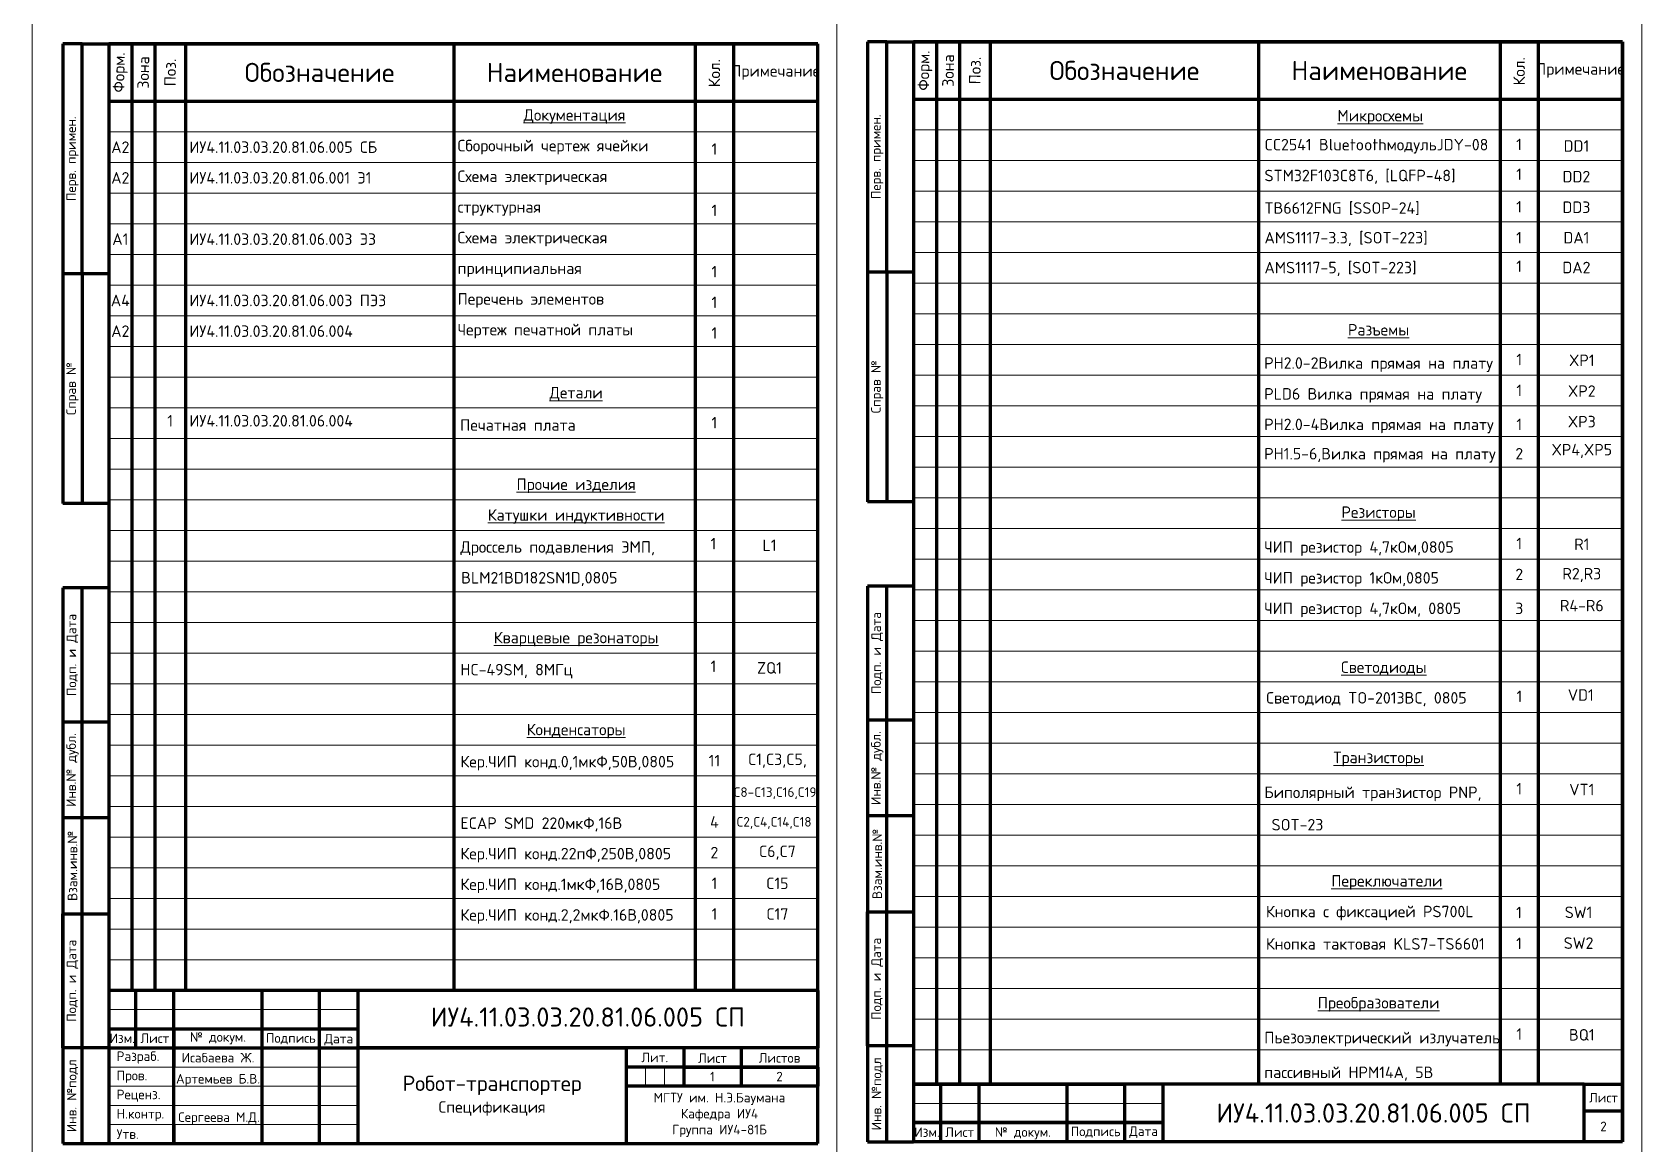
# Model space of a CAD drawing. Header units: millimetres. Extents: x -3633 to 871, y -630 to 261.
# Drawn here: x -3632.6 to -3212.6, y -329 to -38.9 of the extents above; entities that cross this region are included whole.
import ezdxf

# ---------------------------------------------------------------- set-up
doc = ezdxf.new("R2010")
doc.units = ezdxf.units.MM
for name, color, linetype, lineweight in [('border', 7, 'Continuous', 70), ('Text', 7, 'Continuous', 18), ('Сплошная тонкая', 7, 'Continuous', 20)]:
    doc.layers.add(name, color=color, linetype=linetype, lineweight=lineweight)
doc.styles.add('Main', font='isocpeur.ttf', dxfattribs={"height": 3})

msp = doc.modelspace()

# ---------------------------------------------------------------- linework, layer by layer
at = {"layer": 'border', "lineweight": 18}
for p, q in [((-3212.635, -333.45), (-3212.635, 260.55)), ((-3632.635, -36.45), (-3632.635, -333.45)), ((-3632.635, -36.45), (-3632.635, -333.45)), ((-3422.635, -36.45), (-3422.635, -333.45)), ((-3422.635, -36.45), (-3422.635, -333.45)), ((-3612.635, -64.95), (-3427.635, -64.95)), ((-3402.635, -64.45), (-3217.635, -64.45)), ((-3612.635, -72.95), (-3427.635, -72.95)), ((-3402.635, -72.45), (-3217.635, -72.45)), ((-3612.635, -80.95), (-3427.635, -80.95)), ((-3402.635, -80.45), (-3217.635, -80.45)), ((-3612.635, -88.95), (-3427.635, -88.95)), ((-3612.635, -88.95), (-3427.635, -88.95)), ((-3402.635, -88.45), (-3217.635, -88.45)), ((-3402.635, -88.45), (-3217.635, -88.45)), ((-3402.635, -96.45), (-3217.635, -96.45)), ((-3612.635, -96.95), (-3427.635, -96.95)), ((-3612.635, -104.95), (-3427.635, -104.95)), ((-3402.635, -104.45), (-3217.635, -104.45)), ((-3612.635, -112.95), (-3427.635, -112.95)), ((-3612.635, -112.95), (-3427.635, -112.95)), ((-3402.635, -112.45), (-3217.635, -112.45)), ((-3402.635, -112.45), (-3217.635, -112.45)), ((-3612.635, -120.95), (-3427.635, -120.95)), ((-3402.635, -120.45), (-3217.635, -120.45)), ((-3612.635, -128.95), (-3427.635, -128.95)), ((-3402.635, -128.45), (-3217.635, -128.45)), ((-3612.635, -136.95), (-3427.635, -136.95)), ((-3612.635, -136.95), (-3427.635, -136.95)), ((-3402.635, -136.45), (-3217.635, -136.45)), ((-3402.635, -136.45), (-3217.635, -136.45)), ((-3612.635, -144.95), (-3427.635, -144.95)), ((-3402.635, -144.45), (-3217.635, -144.45)), ((-3612.635, -152.95), (-3427.635, -152.95)), ((-3402.635, -152.45), (-3217.635, -152.45)), ((-3612.635, -160.95), (-3427.635, -160.95)), ((-3612.635, -160.95), (-3427.635, -160.95)), ((-3402.635, -160.45), (-3217.635, -160.45)), ((-3402.635, -160.45), (-3217.635, -160.45)), ((-3612.635, -168.95), (-3427.635, -168.95)), ((-3402.635, -168.45), (-3217.635, -168.45)), ((-3612.635, -176.95), (-3427.635, -176.95)), ((-3402.635, -176.45), (-3217.635, -176.45)), ((-3402.635, -184.45), (-3217.635, -184.45)), ((-3402.635, -184.45), (-3217.635, -184.45)), ((-3612.635, -184.95), (-3427.635, -184.95)), ((-3612.635, -184.95), (-3427.635, -184.95)), ((-3612.635, -192.95), (-3427.635, -192.95)), ((-3612.635, -192.95), (-3427.635, -192.95)), ((-3402.635, -192.45), (-3217.635, -192.45)), ((-3402.635, -192.45), (-3217.635, -192.45)), ((-3612.635, -200.95), (-3427.635, -200.95)), ((-3402.635, -200.45), (-3217.635, -200.45)), ((-3612.635, -208.95), (-3427.635, -208.95)), ((-3612.635, -208.95), (-3427.635, -208.95)), ((-3402.635, -208.45), (-3217.635, -208.45)), ((-3402.635, -208.45), (-3217.635, -208.45)), ((-3612.635, -216.95), (-3427.635, -216.95)), ((-3402.635, -216.45), (-3217.635, -216.45)), ((-3612.635, -224.95), (-3427.635, -224.95)), ((-3402.635, -224.45), (-3217.635, -224.45)), ((-3612.635, -232.95), (-3427.635, -232.95)), ((-3612.635, -232.95), (-3427.635, -232.95)), ((-3402.635, -232.45), (-3217.635, -232.45)), ((-3402.635, -232.45), (-3217.635, -232.45)), ((-3612.635, -240.95), (-3427.635, -240.95)), ((-3402.635, -240.45), (-3217.635, -240.45)), ((-3612.635, -248.95), (-3427.635, -248.95)), ((-3402.635, -248.45), (-3217.635, -248.45)), ((-3612.635, -256.95), (-3427.635, -256.95)), ((-3612.635, -256.95), (-3427.635, -256.95)), ((-3402.635, -256.45), (-3217.635, -256.45)), ((-3402.635, -256.45), (-3217.635, -256.45)), ((-3402.635, -264.45), (-3217.635, -264.45)), ((-3402.635, -264.45), (-3217.635, -264.45)), ((-3612.635, -264.95), (-3427.635, -264.95)), ((-3612.635, -264.95), (-3427.635, -264.95)), ((-3612.635, -272.95), (-3427.635, -272.95)), ((-3402.635, -272.45), (-3217.635, -272.45)), ((-3612.635, -280.95), (-3427.635, -280.95)), ((-3612.635, -280.95), (-3427.635, -280.95)), ((-3402.635, -280.45), (-3217.635, -280.45)), ((-3402.635, -280.45), (-3217.635, -280.45)), ((-3402.635, -280.45), (-3217.635, -280.45)), ((-3402.635, -280.45), (-3217.635, -280.45)), ((-3612.635, -288.95), (-3427.635, -288.95)), ((-3402.635, -288.45), (-3217.635, -288.45)), ((-3402.635, -288.45), (-3217.635, -288.45)), ((-3612.635, -293.977), (-3557.635, -293.977)), ((-3557.635, -293.977), (-3547.635, -293.977)), ((-3402.635, -296.45), (-3217.635, -296.45)), ((-3402.635, -304.45), (-3217.635, -304.45)), ((-3402.635, -304.45), (-3217.635, -304.45)), ((-3612.635, -308.95), (-3557.635, -308.95)), ((-3557.635, -308.95), (-3547.635, -308.95)), ((-3472.635, -308.95), (-3472.635, -313.95)), ((-3467.635, -308.95), (-3467.635, -313.95)), ((-3612.635, -313.95), (-3557.635, -313.95)), ((-3557.635, -313.95), (-3547.635, -313.95)), ((-3612.635, -318.95), (-3557.635, -318.95)), ((-3557.635, -318.95), (-3547.635, -318.95)), ((-3337.635, -318.45), (-3402.635, -318.45)), ((-3612.635, -323.95), (-3557.635, -323.95)), ((-3557.635, -323.95), (-3547.635, -323.95))]:
    msp.add_line(p, q, dxfattribs=at)
at = {"layer": 'border', "lineweight": 70}
for p, q in [((-3619.635, -41.95), (-3624.635, -41.95)), ((-3619.635, -101.95), (-3619.635, -41.95)), ((-3619.635, -41.95), (-3612.635, -41.95)), ((-3427.635, -41.95), (-3612.635, -41.95)), ((-3612.635, -41.95), (-3612.635, -273.95)), ((-3612.635, -41.95), (-3612.635, -41.95)), ((-3612.635, -41.95), (-3604.635, -41.95)), ((-3612.635, -41.95), (-3604.635, -41.95)), ((-3612.635, -41.95), (-3604.635, -41.95)), ((-3612.635, -41.95), (-3612.635, -56.95)), ((-3604.635, -41.95), (-3584.635, -41.95)), ((-3584.635, -41.95), (-3474.635, -41.95)), ((-3427.635, -328.95), (-3427.635, -41.95)), ((-3409.635, -41.45), (-3414.635, -41.45)), ((-3409.635, -101.45), (-3409.635, -41.45)), ((-3409.635, -41.45), (-3402.635, -41.45)), ((-3409.635, -41.45), (-3402.635, -41.45)), ((-3217.635, -41.45), (-3402.635, -41.45)), ((-3402.635, -41.45), (-3402.635, -273.45)), ((-3402.635, -41.45), (-3402.635, -41.45)), ((-3402.635, -41.45), (-3394.635, -41.45)), ((-3402.635, -41.45), (-3394.635, -41.45)), ((-3402.635, -41.45), (-3394.635, -41.45)), ((-3402.635, -41.45), (-3402.635, -56.45)), ((-3217.635, -41.45), (-3402.635, -41.45)), ((-3402.635, -41.45), (-3402.635, -273.45)), ((-3402.635, -41.45), (-3402.635, -41.45)), ((-3402.635, -41.45), (-3394.635, -41.45)), ((-3402.635, -41.45), (-3394.635, -41.45)), ((-3402.635, -41.45), (-3394.635, -41.45)), ((-3402.635, -41.45), (-3402.635, -56.45)), ((-3394.635, -41.45), (-3374.635, -41.45)), ((-3394.635, -41.45), (-3374.635, -41.45)), ((-3374.635, -41.45), (-3374.635, -41.45)), ((-3374.635, -41.45), (-3264.635, -41.45)), ((-3374.635, -41.45), (-3264.635, -41.45)), ((-3264.635, -41.45), (-3254.635, -41.45)), ((-3217.635, -328.45), (-3217.635, -41.45)), ((-3624.635, -101.95), (-3612.635, -101.95)), ((-3619.635, -101.95), (-3619.635, -161.95)), ((-3414.635, -101.45), (-3402.635, -101.45)), ((-3414.635, -101.45), (-3402.635, -101.45)), ((-3409.635, -101.45), (-3409.635, -161.45)), ((-3619.635, -161.95), (-3624.635, -161.95)), ((-3612.635, -161.95), (-3619.635, -161.95)), ((-3409.635, -161.45), (-3414.635, -161.45)), ((-3402.635, -161.45), (-3409.635, -161.45)), ((-3402.635, -161.45), (-3409.635, -161.45)), ((-3612.635, -183.95), (-3624.635, -183.95)), ((-3624.635, -183.95), (-3624.635, -328.95)), ((-3619.635, -328.95), (-3619.635, -183.95)), ((-3402.635, -183.45), (-3414.635, -183.45)), ((-3414.635, -183.45), (-3414.635, -328.45)), ((-3402.635, -183.45), (-3414.635, -183.45)), ((-3409.635, -328.45), (-3409.635, -183.45)), ((-3612.635, -218.95), (-3624.635, -218.95)), ((-3402.635, -218.45), (-3414.635, -218.45)), ((-3402.635, -218.45), (-3414.635, -218.45)), ((-3402.635, -243.45), (-3414.635, -243.45)), ((-3402.635, -243.45), (-3414.635, -243.45)), ((-3612.635, -243.95), (-3624.635, -243.95)), ((-3612.635, -273.95), (-3612.635, -328.95)), ((-3402.635, -273.45), (-3402.635, -328.45)), ((-3402.635, -273.45), (-3402.635, -328.45)), ((-3427.635, -288.95), (-3612.635, -288.977)), ((-3612.635, -288.977), (-3612.635, -293.977)), ((-3605.635, -288.977), (-3605.635, -303.95)), ((-3595.635, -328.95), (-3595.635, -288.95)), ((-3572.635, -328.95), (-3572.635, -288.95)), ((-3557.635, -328.95), (-3557.635, -288.95)), ((-3547.635, -288.95), (-3547.635, -328.95)), ((-3427.635, -288.95), (-3477.635, -288.95)), ((-3427.635, -288.95), (-3427.635, -303.95)), ((-3612.635, -293.95), (-3612.635, -298.95)), ((-3612.635, -298.95), (-3557.635, -298.95)), ((-3612.635, -298.95), (-3612.635, -303.95)), ((-3612.635, -298.95), (-3612.635, -303.95)), ((-3605.635, -298.95), (-3605.635, -303.95)), ((-3595.635, -298.95), (-3595.635, -303.95)), ((-3557.635, -298.95), (-3547.635, -298.95)), ((-3612.635, -303.95), (-3624.635, -303.95)), ((-3612.635, -303.95), (-3557.635, -303.95)), ((-3612.635, -303.95), (-3612.635, -308.95)), ((-3557.635, -303.95), (-3547.635, -303.95)), ((-3427.635, -303.95), (-3547.635, -303.95)), ((-3477.635, -303.95), (-3477.635, -328.95)), ((-3447.635, -303.95), (-3462.635, -303.95)), ((-3462.635, -303.95), (-3462.635, -313.95)), ((-3427.635, -303.95), (-3447.635, -303.95)), ((-3447.635, -303.95), (-3447.635, -313.95)), ((-3402.635, -303.45), (-3414.635, -303.45)), ((-3612.635, -308.95), (-3612.635, -313.95)), ((-3427.635, -308.95), (-3477.635, -308.95)), ((-3427.635, -308.95), (-3427.635, -313.95)), ((-3612.635, -313.95), (-3612.635, -318.95)), ((-3427.635, -313.95), (-3477.635, -313.95)), ((-3612.635, -318.95), (-3612.635, -323.95)), ((-3337.635, -323.45), (-3402.635, -323.45)), ((-3624.635, -328.95), (-3612.635, -328.95)), ((-3612.635, -328.95), (-3427.635, -328.95)), ((-3612.635, -328.95), (-3595.635, -328.95)), ((-3595.635, -328.95), (-3572.635, -328.95)), ((-3572.635, -328.95), (-3557.635, -328.95)), ((-3557.635, -328.95), (-3557.635, -328.95)), ((-3414.635, -328.45), (-3402.635, -328.45))]:
    msp.add_line(p, q, dxfattribs=at)
at = {"layer": 'border'}
for p, q in [((-3624.635, -41.95), (-3624.635, -161.95)), ((-3612.635, -41.95), (-3606.635, -41.95)), ((-3612.635, -41.95), (-3606.635, -41.95)), ((-3612.635, -41.95), (-3612.635, -56.95)), ((-3606.635, -41.95), (-3606.635, -288.977)), ((-3606.635, -41.95), (-3600.635, -41.95)), ((-3606.635, -41.95), (-3600.635, -41.95)), ((-3600.635, -41.95), (-3600.635, -288.976)), ((-3600.635, -41.95), (-3592.635, -41.95)), ((-3592.635, -41.95), (-3592.635, -288.974)), ((-3592.635, -41.95), (-3522.635, -41.95)), ((-3592.635, -41.95), (-3522.635, -41.95)), ((-3522.635, -41.95), (-3522.635, -288.964)), ((-3522.635, -41.95), (-3459.635, -41.95)), ((-3464.635, -41.95), (-3427.635, -41.95)), ((-3459.635, -41.95), (-3459.635, -288.955)), ((-3459.635, -41.95), (-3449.635, -41.95)), ((-3449.635, -41.95), (-3449.635, -288.95)), ((-3449.635, -41.95), (-3427.635, -41.95)), ((-3414.635, -41.45), (-3414.635, -161.45)), ((-3402.635, -41.45), (-3396.635, -41.45)), ((-3402.635, -41.45), (-3396.635, -41.45)), ((-3402.635, -41.45), (-3402.635, -56.45)), ((-3396.635, -41.45), (-3396.635, -313.45)), ((-3396.635, -41.45), (-3390.635, -41.45)), ((-3396.635, -41.45), (-3390.635, -41.45)), ((-3390.635, -41.45), (-3390.635, -313.45)), ((-3390.635, -41.45), (-3382.635, -41.45)), ((-3382.635, -41.45), (-3382.635, -313.45)), ((-3382.635, -41.45), (-3312.635, -41.45)), ((-3382.635, -41.45), (-3312.635, -41.45)), ((-3312.635, -41.45), (-3312.635, -313.45)), ((-3312.635, -41.45), (-3249.635, -41.45)), ((-3254.635, -41.45), (-3217.635, -41.45)), ((-3254.635, -41.45), (-3217.635, -41.45)), ((-3249.635, -41.45), (-3249.635, -313.45)), ((-3249.635, -41.45), (-3239.635, -41.45)), ((-3239.635, -41.45), (-3239.635, -313.45)), ((-3239.635, -41.45), (-3217.635, -41.45)), ((-3217.635, -41.45), (-3217.635, -313.45)), ((-3612.635, -56.95), (-3427.635, -56.95)), ((-3402.635, -56.45), (-3402.635, -64.45)), ((-3402.635, -56.45), (-3402.635, -64.45)), ((-3402.635, -56.45), (-3217.635, -56.45)), ((-3312.635, -56.45), (-3249.635, -56.45)), ((-3402.635, -72.45), (-3402.635, -80.45)), ((-3402.635, -72.45), (-3402.635, -80.45)), ((-3402.635, -80.45), (-3402.635, -88.45)), ((-3402.635, -80.45), (-3402.635, -88.45)), ((-3522.635, -169.01), (-3522.635, -177.01)), ((-3522.635, -177.01), (-3522.635, -185.01)), ((-3402.635, -184.45), (-3402.635, -192.45)), ((-3522.635, -200.95), (-3522.635, -208.95)), ((-3522.635, -232.95), (-3522.635, -240.95)), ((-3522.635, -233.01), (-3522.635, -241.01)), ((-3522.635, -234.011), (-3522.635, -242.011)), ((-3522.635, -242.011), (-3522.635, -250.011)), ((-3522.635, -250.011), (-3522.635, -258.011)), ((-3414.635, -303.45), (-3414.635, -268.45)), ((-3414.635, -268.45), (-3402.635, -268.45)), ((-3414.635, -268.45), (-3402.635, -268.45)), ((-3624.635, -303.95), (-3624.635, -268.95)), ((-3624.635, -268.95), (-3612.635, -268.95)), ((-3612.635, -278.95), (-3612.635, -278.95)), ((-3402.635, -278.45), (-3402.635, -278.45)), ((-3402.635, -278.45), (-3402.635, -278.45)), ((-3612.635, -293.95), (-3612.635, -298.95)), ((-3612.635, -303.95), (-3610.135, -303.95)), ((-3612.635, -303.95), (-3610.335, -303.95)), ((-3612.635, -303.95), (-3610.635, -303.95)), ((-3595.635, -303.95), (-3595.635, -308.95)), ((-3595.635, -303.95), (-3572.635, -303.95)), ((-3547.635, -303.95), (-3477.635, -303.95)), ((-3462.635, -303.95), (-3462.635, -308.95)), ((-3462.635, -308.95), (-3447.635, -308.95)), ((-3447.635, -308.95), (-3447.635, -313.95)), ((-3447.635, -308.95), (-3427.635, -308.95)), ((-3477.635, -313.95), (-3477.635, -328.95)), ((-3337.635, -313.45), (-3402.635, -313.45)), ((-3402.635, -313.45), (-3395.635, -313.45)), ((-3395.635, -313.45), (-3395.635, -328.45)), ((-3395.635, -313.45), (-3385.635, -313.45)), ((-3385.635, -313.45), (-3385.635, -328.45)), ((-3385.635, -313.45), (-3362.635, -313.45)), ((-3362.635, -313.45), (-3362.635, -328.45)), ((-3362.635, -313.45), (-3347.635, -313.45)), ((-3347.635, -313.45), (-3347.635, -328.45)), ((-3227.635, -313.45), (-3337.635, -313.45)), ((-3337.635, -313.45), (-3337.635, -328.45)), ((-3227.635, -328.45), (-3227.635, -313.45)), ((-3227.635, -313.45), (-3217.635, -313.45)), ((-3217.635, -328.45), (-3217.635, -313.45)), ((-3217.635, -328.45), (-3217.635, -313.45)), ((-3217.635, -313.45), (-3217.635, -320.45)), ((-3595.635, -323.95), (-3595.635, -318.95)), ((-3217.635, -320.45), (-3227.635, -320.45)), ((-3217.635, -320.45), (-3217.635, -328.45)), ((-3595.635, -323.95), (-3595.635, -328.95)), ((-3402.635, -323.45), (-3395.635, -323.45)), ((-3395.635, -323.45), (-3395.635, -328.45)), ((-3395.635, -323.45), (-3385.635, -323.45)), ((-3385.635, -323.45), (-3362.635, -323.45)), ((-3385.635, -323.45), (-3385.635, -328.45)), ((-3362.635, -323.45), (-3362.635, -328.45)), ((-3362.635, -323.45), (-3347.635, -323.45)), ((-3347.635, -323.45), (-3337.635, -323.45)), ((-3347.635, -323.45), (-3347.635, -328.45)), ((-3217.635, -328.45), (-3402.635, -328.45)), ((-3277.635, -328.45), (-3287.635, -328.45)), ((-3217.635, -328.45), (-3277.635, -328.45)), ((-3217.635, -328.45), (-3277.635, -328.45)), ((-3217.635, -328.45), (-3227.635, -328.45))]:
    msp.add_line(p, q, dxfattribs=at)
at = {"layer": 'border', "lineweight": 40}
for p, q in [((-3427.635, -288.95), (-3427.635, -293.95)), ((-3427.635, -288.95), (-3427.635, -293.95)), ((-3427.635, -328.95), (-3427.635, -328.95))]:
    msp.add_line(p, q, dxfattribs=at)

# ---------------------------------------------------------------- texts
at = {"layer": 'border', "char_height": 3, "attachment_point": 5, "style": 'Main'}
for s, width, insert, rotation in [('\\pxqc;Форм.', 6, (-3609.635, -49.45), 89.14625), ('\\pxqc;Зона', 6, (-3603.635, -49.45), 89.14625), ('\\pxqc;Поз.', 6, (-3596.635, -49.45), 89.14625), ('\\pxqc;Форм.', 6, (-3399.635, -48.95), 89.14625), ('\\pxqc;Зона', 6, (-3393.635, -48.95), 89.14625), ('\\pxqc;Поз.', 6, (-3386.635, -48.95), 89.14625), ('\\pxqc;Кол.', 10, (-3244.635, -49.146), 90), ('\\pxqc;Кол.', 10, (-3454.635, -49.646), 90)]:
    msp.add_mtext_dynamic_manual_height_columns(s, width=width, gutter_width=15, heights=[0], dxfattribs=dict(at, insert=insert, rotation=rotation))
at = {"layer": 'border', "style": 'Main'}
for s, width, gutter_width, heights, insert, char_height, attachment_point in [('{\\H1.66667x;Обозначение} ', 3, 15, [0], (-3557.635, -49.45), 3, 5), ('{\\H1.66667x;Наименование } ', 3, 15, [0], (-3491.135, -49.45), 3, 5), ('\\pxqc;Примечание ', 3, 15, [0], (-3438.635, -49.45), 3, 5), ('{\\H1.66667x;Обозначение} ', 3, 15, [0], (-3347.635, -48.95), 3, 5), ('{\\H1.66667x;Наименование } ', 3, 15, [0], (-3281.135, -48.95), 3, 5), ('\\pxqc;Примечание ', 3, 15, [0], (-3228.635, -48.95), 3, 5), ('\\pxqc;A2', 6, 15, [0], (-3609.635, -68.95), 3, 5), ('\\pxqc;A2', 6, 15, [0], (-3609.635, -76.95), 3, 5), ('\\pxqc;A1', 6, 15, [0], (-3609.635, -92.95), 3, 5), ('\\pxqc;A4', 6, 15, [0], (-3609.635, -108.95), 3, 5), ('\\pxqc;A2', 6, 15, [0], (-3609.635, -116.95), 3, 5), ('{\\H1.66667x;ИУ4.11.03.03.20.81.06.005 СП }', 120, 66.064, [15], (-3487.635, -295.909), 3, 5), ('\\pxqc;Подпись', 5, 12.5, [0], (-3565.135, -301.584), 2.5, 5), ('\\pxqc;Лист', 2.5, 12.5, [0], (-3455.135, -306.624), 2.5, 5), ('\\pxql;Пров.', 7.5, 12.5, [0], (-3610.618, -311.508), 2.5, 4), ('\\pxqc;1', 15, 15, [0], (-3455.135, -311.45), 2.5, 5), ('\\pxqc;2', 20, 15, [0], (-3437.635, -311.45), 2.5, 5), ('\\pxql;Реценз.', 2.5, 12.5, [0], (-3610.607, -316.45), 2.5, 4), ('\\pxqc;{\\H1.33333x;Робот-транспортер\\P}Спецификация', 70, 15, [0], (-3512.635, -316.45), 3, 5), ('\\pxqc;МГТУ им. Н.Э.Баумана\\P\\pq*;Кафедра ИУ4\\P\\pqc;Группа ИУ4-81Б', 47.99945, 66.064, [14.024], (-3453.295, -321.45), 2.5, 5), ('{\\H1.66667x;ИУ4.11.03.03.20.81.06.005 СП }', 120, 66.064, [15], (-3282.635, -320.95), 3, 5), ('\\pxqc;2', 10, 15, [0], (-3222.635, -324.45), 2.5, 5), ('\\pxqc;Подпись', 5, 12.5, [0], (-3355.135, -325.95), 2.5, 5)]:
    msp.add_mtext_dynamic_manual_height_columns(s, width=width, gutter_width=gutter_width, heights=heights, dxfattribs=dict(at, insert=insert, char_height=char_height, attachment_point=attachment_point))
at = {"layer": 'border', "lineweight": 70, "char_height": 2.5, "attachment_point": 5, "rotation": 90, "style": 'Main'}
for s, width, heights, insert in [('\\pxqc;Перв. примен.', 30.37405, [0], (-3622.135, -71.95)), ('\\pxqc;Перв. примен.', 30.37405, [0], (-3412.135, -71.45)), ('\\pxqc;Справ №', 17.85188, [0], (-3622.135, -131.95)), ('\\pxqc;Справ №', 17.85188, [0], (-3412.135, -131.45)), ('\\pxqc;Подп. и Дата', 27.71565, [0], (-3622.135, -201.45)), ('\\pxqc;Подп. и Дата', 27.71565, [0], (-3412.135, -200.95)), ('Инв.№ дубл.', 25.15279, [0], (-3622.135, -231.45)), ('Инв.№ дубл.', 25.15279, [0], (-3412.135, -230.95)), ('\\pxqc,t4;Взам.инв.№', 27.09632, [0], (-3622.135, -256.45)), ('\\pxqc,t4;Взам.инв.№', 27.09632, [0], (-3412.135, -255.95)), ('\\pxqc;Подп. и Дата', 27.71565, [0], (-3622.135, -286.45)), ('\\pxqc;Подп. и Дата', 27.71565, [0], (-3412.135, -285.95)), ('\\pxqc;Инв. №подл', 24.3376, [10.701], (-3622.135, -316.459)), ('\\pxqc;Инв. №подл', 24.3376, [10.701], (-3412.135, -315.959))]:
    msp.add_mtext_dynamic_manual_height_columns(s, width=width, gutter_width=15, heights=heights, dxfattribs=dict(at, insert=insert))
at = {"layer": 'border', "lineweight": 70, "char_height": 2.5, "attachment_point": 5, "style": 'Main'}
for s, width, heights, insert in [('\\pxqc;Изм.', 7.03358, [0], (-3609.135, -301.45)), ('\\pxqc;Лист', 10, [0], (-3600.635, -301.45)), ('\\pxqc;Лист', 10, [0], (-3222.635, -316.95)), ('\\pxqc;Изм.', 7.03358, [0], (-3399.135, -325.95)), ('\\pxqc;Лист', 9.48596, [0.753], (-3390.635, -325.95))]:
    msp.add_mtext_dynamic_manual_height_columns(s, width=width, gutter_width=15, heights=heights, dxfattribs=dict(at, insert=insert))
at = {"layer": 'border', "char_height": 2.5, "attachment_point": 5, "style": 'Main'}
for s, insert, width in [('\\pxqc;№ докум.', (-3584.135, -301.45), 22.84084), ('\\pxqc;Листов  ', (-3437.635, -306.582), 14.58975), ('\\pxqc;№ докум.', (-3374.135, -326.257), 22.84084)]:
    msp.add_mtext(s, dxfattribs=dict(at, insert=insert, width=width))
at = {"layer": 'border', "char_height": 2.5, "style": 'Main'}
for s, insert, attachment_point in [('\\pxqc;Дата', (-3552.635, -301.803), 5), ('\\pxql;Разраб.', (-3610.629, -306.474), 4), ('\\pxqc;Исабаева Ж.', (-3584.135, -306.522), 5), ('\\pxqc;Лит.', (-3470.19, -306.45), 5), ('Н.контр.', (-3610.596, -321.492), 4), ('Утв.', (-3610.585, -326.446), 4), ('\\pxqc;Дата', (-3342.635, -325.95), 5)]:
    msp.add_mtext(s, dxfattribs=dict(at, insert=insert, attachment_point=attachment_point))
at = {"layer": 'Text', "style": 'Main'}
for s, width, heights, insert, char_height, attachment_point in [('\\pxqc;{\\LДокументация }', 3, [0], (-3491.135, -60.95), 3, 5), ('\\pxqc;{\\LМикросхемы}', 3, [0], (-3280.877, -61.135), 3, 5), ('Сборочный чертеж ячейки', 59.37547, [0], (-3521.635, -68.95), 3, 4), ('CC2541 BluetoothмодульJDY-08', 110, [7.477], (-3311.09, -68.695), 3, 4), ('\\pxqc;1', 10, [0], (-3244.648, -68.237), 3, 5), ('DD1', 20, [0], (-3229.696, -68.634), 3, 5), ('\\pxql;ИУ4.11.03.03.20.81.06.005 СБ', 57.35767, [0], (-3591.635, -68.95), 3, 4), ('\\pxqc;1', 10, [0], (-3454.635, -69.45), 3, 5), ('ИУ4.11.03.03.20.81.06.001 Э1', 57.35767, [0], (-3591.635, -76.95), 3, 4), ('Схема электрическая ', 43.98077, [0], (-3521.635, -76.95), 3, 4), ('STM32F103C8T6, [LQFP-48]', 110, [7.477], (-3311.09, -76.695), 3, 4), ('\\pxqc;1', 10, [0], (-3244.648, -76.01), 3, 5), ('DD2', 20, [0], (-3229.696, -76.634), 3, 5), ('структурная ', 28.86712, [0], (-3521.635, -84.95), 3, 4), ('\\pxqc;1', 10, [0], (-3454.635, -85.45), 3, 5), ('TB6612FNG [SSOP-24]', 110, [7.477], (-3311.09, -84.982), 3, 4), ('\\pxqc;1', 10, [0], (-3244.648, -84.508), 3, 5), ('DD3', 20, [0], (-3229.696, -84.622), 3, 5), ('ИУ4.11.03.03.20.81.06.003 Э3', 58.62934, [0], (-3591.635, -92.95), 3, 4), ('Схема электрическая ', 55.00698, [0], (-3521.635, -92.95), 3, 4), ('AMS1117-3.3, [SOT-223]', 110, [7.477], (-3311.09, -92.922), 3, 4), ('\\pxqc;1', 10, [0], (-3244.648, -92.571), 3, 5), ('DA1', 20, [0], (-3229.696, -92.563), 3, 5), ('принципиальная ', 36.3568, [0], (-3521.635, -100.95), 3, 4), ('\\pxqc;1', 10, [0], (-3454.635, -101.45), 3, 5), ('AMS1117-5, [SOT-223]', 110, [7.477], (-3311.09, -100.708), 3, 4), ('\\pxqc;1', 10, [0], (-3244.648, -100.01), 3, 5), ('DA2', 20, [0], (-3229.696, -100.349), 3, 5), ('ИУ4.11.03.03.20.81.06.003 ПЭ3', 63.9443, [0], (-3591.635, -108.95), 3, 4), ('Перечень элементов', 42.65016, [0], (-3521.635, -108.95), 3, 4), ('\\pxqc;1', 10, [0], (-3454.635, -109.45), 3, 5), ('ИУ4.11.03.03.20.81.06.004', 60.70382, [0], (-3591.635, -116.95), 3, 4), ('Чертеж печатной платы', 49.0747, [0], (-3521.635, -116.95), 3, 4), ('\\pxqc;1', 10, [0], (-3454.635, -117.45), 3, 5), ('\\pxqc;{\\LРазъемы}', 3, [0], (-3281.323, -116.59), 3, 5), ('PH2.0-2Вилка прямая на плату ', 110, [7.477], (-3311.152, -125.688), 3, 4), ('\\pxqc;1', 10, [0], (-3244.616, -124.356), 3, 5), ('\\pxqc;XP1', 20, [0], (-3228.293, -124.552), 3, 5), ('\\pxqc;{\\LДетали}', 51.54053, [4.453], (-3490.715, -133.311), 3, 5), ('PLD6 Вилка прямая на плату ', 110, [7.477], (-3311.152, -133.724), 3, 4), ('\\pxqc;1', 10, [0], (-3244.616, -132.424), 3, 5), ('XP2', 20, [0], (-3228.293, -132.588), 3, 5), ('\\pxqc;1', 10, [0], (-3596.635, -140.344), 3, 5), ('ИУ4.11.03.03.20.81.06.004', 57.35767, [0], (-3591.635, -140.344), 3, 4), ('Печатная плата', 36.3568, [0], (-3520.969, -141.446), 3, 4), ('\\pxqc;1', 10, [0], (-3454.635, -140.844), 3, 5), ('PH2.0-4Вилка прямая на плату ', 110, [7.477], (-3311.152, -141.688), 3, 4), ('\\pxqc;1', 10, [0], (-3244.616, -141.287), 3, 5), ('XP3', 20, [0], (-3228.293, -140.552), 3, 5), ('XP4,XP5', 20, [3.6], (-3228.293, -148.205), 3, 5), ('PH1.5-6,Вилка прямая на плату ', 110, [7.477], (-3311.152, -149.341), 3, 4), ('\\pxqc;2', 10, [0], (-3244.616, -148.94), 3, 5), ('\\pxqc;{\\LПрочие изделия}', 51.54053, [4.453], (-3490.715, -157.311), 3, 5), ('\\pxqc;{\\LКатушки индуктивности}', 51.54053, [4.453], (-3490.715, -165.311), 3, 5), ('\\pxqc;{\\LРезисторы}', 3, [0], (-3281.323, -164.59), 3, 5), ('Дроссель подавления ЭМП,', 110, [7.477], (-3520.894, -173.672), 3, 4), ('\\pxqc;1', 10, [0], (-3454.889, -172.388), 3, 5), ('L1', 20, [0], (-3440.256, -172.809), 3, 5), ('ЧИП резистор 4,7кОм,0805', 110, [7.477], (-3311.152, -173.688), 3, 4), ('\\pxqc;1', 10, [0], (-3244.616, -172.356), 3, 5), ('R1', 20, [0], (-3228.293, -172.552), 3, 5), ('ЧИП резистор 1кОм,0805', 110, [7.477], (-3311.152, -181.724), 3, 4), ('\\pxqc;2', 10, [0], (-3244.616, -180.424), 3, 5), ('R2,R3', 20, [0], (-3228.293, -180.588), 3, 5), ('ЧИП резистор 4,7кОм, 0805', 110, [7.477], (-3311.152, -189.688), 3, 4), ('3', 10, [0], (-3244.616, -189.287), 3, 5), ('\\pxqc;R4-R6', 20, [0], (-3228.293, -188.552), 3, 5), ('\\pxqc;{\\LКварцевые резонаторы}', 51.54053, [4.453], (-3490.715, -197.311), 3, 5), ('HC-49SM, 8МГц', 110, [7.477], (-3520.894, -205.672), 3, 4), ('\\pxqc;1', 10, [0], (-3454.889, -204.388), 3, 5), ('ZQ1', 20, [0], (-3440.256, -204.809), 3, 5), ('\\pxqc;{\\LСветодиоды }', 3, [0], (-3279.957, -204.874), 3, 5), ('Светодиод TO-2013BC, 0805', 110, [7.477], (-3310.618, -212.976), 3, 4), ('\\pxqc;1', 10, [0], (-3244.581, -212.226), 3, 5), ('\\pxqc;VD1', 20, [0], (-3228.561, -211.883), 3, 5), ('\\pxqc;{\\LКонденсаторы}', 51.54053, [4.453], (-3490.715, -221.311), 3, 5), ('\\pxqc;{\\LТранзисторы }', 3, [0], (-3281.323, -228.59), 3, 5), ('Кер.ЧИП конд.0,1мкФ,50В,0805', 110, [7.477], (-3520.894, -229.672), 3, 4), ('11', 10.25444, [8.005], (-3454.627, -228.999), 3, 5), ('\\pxqc;C1,C3,C5,', 20.64408, [0], (-3438.199, -229.023), 3, 5), ('\\pxqc;1', 10, [0], (-3244.616, -236.356), 3, 5), ('VT1', 20, [0], (-3228.293, -236.552), 3, 5), ('Биполярный транзистор PNP,', 110, [7.477], (-3311.152, -237.688), 3, 4), ('4', 10.25444, [8.005], (-3454.627, -244.999), 3, 5), ('ECAP SMD 220мкФ,16В', 110, [7.477], (-3520.894, -245.672), 3, 4), ('\\pxqc;C2,C4,C14,C18', 20.64408, [0], (-3439.071, -245.268), 2.5, 5), (' SOT-23', 110, [7.477], (-3311.152, -245.724), 3, 4), ('Кер.ЧИП конд.22пФ,250В,0805', 110, [7.477], (-3520.894, -253.672), 3, 4), ('2', 10.25444, [8.005], (-3454.627, -252.999), 3, 5), ('C6,C7', 20.64408, [0], (-3438.199, -253.023), 3, 5), ('Кер.ЧИП конд.1мкФ,16В,0805', 110, [7.477], (-3520.894, -261.672), 3, 4), ('1', 10.25444, [8.005], (-3454.627, -260.999), 3, 5), ('\\pxqc;C15', 20.64408, [0], (-3438.199, -261.023), 3, 5), ('\\pxqc;{\\LПереключатели}', 3, [0], (-3279.173, -260.785), 3, 5), ('Кер.ЧИП конд.2,2мкФ.16В,0805', 110, [7.477], (-3520.894, -269.672), 3, 4), ('1', 10.25444, [8.005], (-3454.627, -268.999), 3, 5), ('\\pxqc;C17', 20.64408, [0], (-3438.199, -269.023), 3, 5), ('Кнопка с фиксацией PS700L', 110, [7.477], (-3310.731, -268.785), 3, 4), ('\\pxqc;1', 10, [0], (-3244.689, -268.639), 3, 5), ('\\pxqc;SW1', 20, [0], (-3229.136, -268.586), 3, 5), ('Кнопка тактовая KLS7-TS6601', 110, [7.477], (-3310.731, -276.822), 3, 4), ('\\pxqc;1', 10, [0], (-3244.689, -276.706), 3, 5), ('SW2', 20, [0], (-3229.136, -276.622), 3, 5), ('\\pxqc;{\\LПреобразователи}', 3, [0], (-3281.323, -292.59), 3, 5), ('Пьезоэлектрический излучатель ', 110, [7.477], (-3311.152, -301.688), 3, 4), ('\\pxqc;1', 10, [0], (-3244.616, -300.356), 3, 5), ('\\pxqc;BQ1', 20, [0], (-3228.293, -300.552), 3, 5), ('пассивный HPM14A, 5В', 110, [7.477], (-3311.152, -310.688), 3, 4)]:
    msp.add_mtext_dynamic_manual_height_columns(s, width=width, gutter_width=15, heights=heights, dxfattribs=dict(at, insert=insert, char_height=char_height, attachment_point=attachment_point))
at = {"layer": 'Text', "char_height": 2.5, "attachment_point": 7, "style": 'Main'}
for s, insert, width in [('\\pxsm1,qc;Артемьев Б.В.', (-3595.635, -313.95), 23), ('\\pxsm1.5,qc;Сергеева М.Д.', (-3595.635, -323.95), 23.51314)]:
    msp.add_mtext(s, dxfattribs=dict(at, insert=insert, width=width))
at = {"layer": 'Сплошная тонкая', "lineweight": 25, "attachment_point": 1, "style": 'Main'}
for s, insert, char_height, width in [('BLM21BD182SN1D,0805', (-3520.697, -179.796), 3, 41.63654), ('C8-C13,C16,C19', (-3449.635, -235.981), 2.5, 12.81404)]:
    msp.add_mtext(s, dxfattribs=dict(at, insert=insert, char_height=char_height, width=width))

doc.saveas('drawing.dxf')
